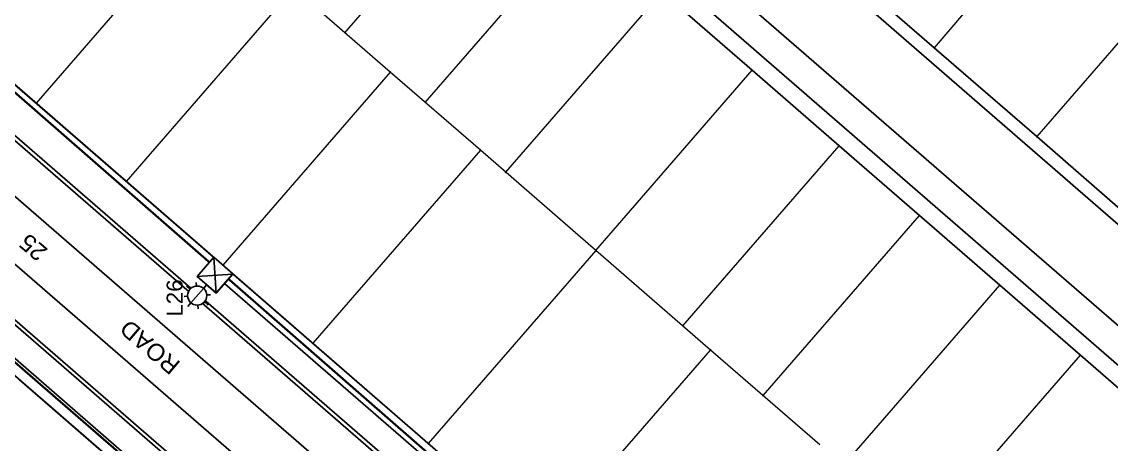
# Model space of a CAD drawing. Extents: x 294483 to 298733, y 6233899 to 6239242.
# Drawn here: x 296404.2 to 296532.1, y 6237170.6 to 6237220.2 of the extents above; entities that cross this region are included whole.
import ezdxf
from ezdxf.enums import TextEntityAlignment as Align

# ---------------------------------------------------------------- set-up
doc = ezdxf.new("R2010")
doc.units = 0
doc.header["$PDSIZE"] = -5
for name, color, linetype in [('_USER_SITEPLAN', 7, 'Continuous'), ('_User_SLCP', 6, 'Continuous'), ('Equip_SP_SL_NEW', 2, 'Continuous'), ('Mains_SL_NEW_C57', 2, 'Continuous'), ('Notes', 7, 'Continuous'), ('SupportsOH_SP_TR_HV_LV_SL_EXT', 7, 'Continuous'), ('SupportsUG_SP_LV_SL_NEW', 2, 'Continuous'), ('Trench_SP_NEW', 2, 'Continuous')]:
    doc.layers.add(name, color=color, linetype=linetype)
doc.styles.add('iecARIAL', font='arial.ttf', dxfattribs={"height": 2})
doc.styles.add('POLE_LABEL', font='arial.ttf')
doc.styles.add('SL_LABEL', font='arial.ttf')
doc.styles.get("Standard").update_dxf_attribs({"font": 'isocp.shx'})
doc.linetypes.add('Cable 5', pattern='A,10,-1,["o",Standard,S=2,R=0,X=-1,Y=-0.7],-1e-05,["o",Standard,S=2,R=0,X=-0.2,Y=-0.7],-1.2', length=12.20001)
doc.linetypes.add('IE Trench HV', pattern='A,7,-0.2,["/",Standard,S=3,R=0,X=0.6,Y=-1.4],-2.5', length=9.7)

# ---------------------------------------------------------------- blocks, each defined once
blk = doc.blocks.new('*U67')
blk.add_line((0, 0), (0, 0))
for tag, p, flags in [('Z', (0, 0), 1), ('OPERATED_BY', (0, -9.61), 9)]:
    blk.add_attdef(tag, p, '', height=0.2, dxfattribs=dict(flags=flags))
at = {"style": 'SL_LABEL', "flags": 9}
blk.add_attdef('STREET_CODE', text='', height=0.2, dxfattribs=at).set_placement((0, -0.2), align=Align.MIDDLE_LEFT)
for tag, height, flags, p in [('CONSTRUCTED_VOLTAGE', 0.2, 9, (0, -0.4)), ('CONTROL_TYPE', 0.2, 9, (0, -0.6)), ('LANTERN_PURPOSE', 0.2, 9, (0, -0.8)), ('LANTERN_TYPE', 0.2, 9, (0, -1)), ('NO_PHASES', 0.2, 9, (0, -1.2)), ('OPERATING_VOLTAGE', 0.2, 9, (0, -1.4)), ('ORIENTATION', 0.2, 9, (0, -1.6)), ('OWNED_BY', 0.2, 9, (0, -1.8)), ('LNUMBER', 2.5, 8, (1.2, -2.8)), ('STATE', 0.2, 9, (0, -2)), ('USAGE', 0.2, 9, (0, -2.2)), ('CEXIST', 0.2, 9, (0, -2.4)), ('CNEW', 0.2, 9, (0, -2.6)), ('CNUMBER', 0.2, 9, (0, -2.8)), ('CREMOVE', 0.2, 9, (0, -3)), ('CREPLACE', 0.2, 9, (0, -3.2)), ('LKINGHEIGHT', 0.2, 9, (0, -3.4)), ('LBRACKET', 0.2, 9, (0, -3.6)), ('LBRACKETVOCAB', 0.2, 9, (0, -3.8)), ('LCATEGORY', 0.2, 9, (0, -4)), ('LCHARGE1', 0.2, 9, (0, -4.2)), ('LCHARGE1PERCENT', 0.2, 9, (0, -4.4)), ('LCHARGE2', 0.2, 9, (0, -4.6)), ('LCHARGE2PERCENT', 0.2, 9, (0, -4.8)), ('LCHARGE3', 0.2, 9, (0, -5)), ('LCHARGE3PERCENT', 0.2, 9, (0, -5.2)), ('LEXIST', 0.2, 9, (0, -5.4)), ('LLAMP', 0.2, 9, (0, -5.6)), ('LLAMPVOCAB', 0.2, 9, (0, -5.8)), ('LMAST', 0.2, 9, (0, -6)), ('LMASTVOCAB', 0.2, 9, (0, -6.2)), ('LNEW', 0.2, 9, (0, -6.4)), ('LANTNUMBER', 0.2, 9, (0, -6.6)), ('SUBURB', 0.2, 9, (0, -8.6)), ('LOUTREACH', 0.2, 9, (0, -7)), ('LOUTREACHVOCAB', 0.2, 9, (0, -7.2)), ('LRATECODE', 0.2, 9, (0, -7.4)), ('LREMOVE', 0.2, 9, (0, -7.6)), ('LREPLACE', 0.2, 9, (0, -7.8)), ('LTYPE', 0.2, 9, (0, -8)), ('LTYPEVOCAB', 0.2, 9, (0, -8.2)), ('LEGEND', 0.2, 9, (0, -8.4)), ('STREETNAME', 0.2, 9, (0, -8.8)), ('LOCATION', 0.2, 9, (0, -9)), ('NOTES', 0.2, 9, (0, -9.2)), ('MAINTAINED_BY', 0.2, 9, (0, -9.86))]:
    blk.add_attdef(tag, text='', height=height, dxfattribs=dict(flags=flags)).set_placement(p, align=Align.MIDDLE_LEFT)
at = {"color": 82, "lineweight": 25, "true_color": 0x23df20}
blk.add_wipeout([(0, 5.72), (-0.43, 5.65), (-0.86, 5.45), (-1.18, 5.14), (-1.35, 4.86), (-1.5, 4.22), (-1.33, 3.53), (-1.06, 3.16), (-0.61, 2.85), (0, 2.72), (0.67, 2.87), (1.06, 3.16), (1.35, 3.57), (1.5, 4.22), (1.39, 4.77), (1.06, 5.28), (0.64, 5.58)], dxfattribs=at)
for p, q in [((-1.46, 5.68), (-1.06, 5.28)), ((0, 5.72), (0, 6.47)), ((1.46, 5.68), (1.06, 5.28)), ((-2.25, 4.22), (-1.5, 4.22)), ((1.5, 4.22), (2.25, 4.22)), ((-1.46, 2.76), (-1.06, 3.16)), ((0, 0), (0, 2.72)), ((1.46, 2.76), (1.06, 3.16))]:
    blk.add_line(p, q)
blk.add_circle((0, 4.22), 1.5)
blk = doc.blocks.new('COLUMN_NEW')
for tag, height, flags, p in [('ASSET_NUM', 2.5, 8, (2, 2)), ('NOTES', 0.2, 9, (1.5, -2.4)), ('LABEL_ALIGNMENT', 0.2, 9, (1.5, -2.6)), ('Z', 0.2, 1, (1.5, -2.8))]:
    blk.add_attdef(tag, text='', height=height, dxfattribs=dict(flags=flags)).set_placement(p, align=Align.MIDDLE_LEFT)
blk.add_wipeout([(-1.485, -1.485), (1.485, -1.485), (1.485, 1.485), (-1.485, 1.485)])
at = {"lineweight": -3}
blk.add_lwpolyline([(-1.485, -1.485), (1.485, -1.485), (1.485, 1.485), (-1.485, 1.485)], close=True, dxfattribs=at)
at = {"style": 'POLE_LABEL', "flags": 9}
blk.add_attdef('STRUCTURE_PLANT_NUMBER', text='', height=0.2, dxfattribs=at).set_placement((1.5, 0.242), align=Align.MIDDLE_LEFT)
at = {"flags": 9}
for tag, p in [('STREET_CODE', (1.5, 0)), ('STATE', (1.5, -1)), ('COLUMN_TYPE', (1.5, -0.2)), ('OWNED_BY', (1.5, -0.4)), ('OPERATED_BY', (1.5, -0.6)), ('MAINTAINED_BY', (1.5, -0.8)), ('USAGE', (1.5, -1.2)), ('SUBURB', (1.5, -1.8)), ('STREETNAME', (1.5, -2)), ('LEGEND', (1.5, -1.4)), ('PARENT', (1.5, -1.6)), ('LOCATION', (1.5, -2.2))]:
    blk.add_attdef(tag, text='', height=0.2, dxfattribs=at).set_placement(p, align=Align.MIDDLE_LEFT)
blk = doc.blocks.new('*U94')
blk.add_line((0, 0), (0, 0))
for tag, p, flags in [('Z', (0, 0), 1), ('OPERATED_BY', (0, -9.61), 9)]:
    blk.add_attdef(tag, p, '', height=0.2, dxfattribs=dict(flags=flags))
at = {"style": 'SL_LABEL', "flags": 9}
blk.add_attdef('STREET_CODE', text='', height=0.2, dxfattribs=at).set_placement((0, -0.2), align=Align.MIDDLE_LEFT)
for tag, height, flags, p in [('CONSTRUCTED_VOLTAGE', 0.2, 9, (0, -0.4)), ('CONTROL_TYPE', 0.2, 9, (0, -0.6)), ('LANTERN_PURPOSE', 0.2, 9, (0, -0.8)), ('LANTERN_TYPE', 0.2, 9, (0, -1)), ('NO_PHASES', 0.2, 9, (0, -1.2)), ('OPERATING_VOLTAGE', 0.2, 9, (0, -1.4)), ('ORIENTATION', 0.2, 9, (0, -1.6)), ('OWNED_BY', 0.2, 9, (0, -1.8)), ('LNUMBER', 2.5, 8, (1.2, -2.8)), ('STATE', 0.2, 9, (0, -2)), ('USAGE', 0.2, 9, (0, -2.2)), ('CEXIST', 0.2, 9, (0, -2.4)), ('CNEW', 0.2, 9, (0, -2.6)), ('CNUMBER', 0.2, 9, (0, -2.8)), ('CREMOVE', 0.2, 9, (0, -3)), ('CREPLACE', 0.2, 9, (0, -3.2)), ('LKINGHEIGHT', 0.2, 9, (0, -3.4)), ('LBRACKET', 0.2, 9, (0, -3.6)), ('LBRACKETVOCAB', 0.2, 9, (0, -3.8)), ('LCATEGORY', 0.2, 9, (0, -4)), ('LCHARGE1', 0.2, 9, (0, -4.2)), ('LCHARGE1PERCENT', 0.2, 9, (0, -4.4)), ('LCHARGE2', 0.2, 9, (0, -4.6)), ('LCHARGE2PERCENT', 0.2, 9, (0, -4.8)), ('LCHARGE3', 0.2, 9, (0, -5)), ('LCHARGE3PERCENT', 0.2, 9, (0, -5.2)), ('LEXIST', 0.2, 9, (0, -5.4)), ('LLAMP', 0.2, 9, (0, -5.6)), ('LLAMPVOCAB', 0.2, 9, (0, -5.8)), ('LMAST', 0.2, 9, (0, -6)), ('LMASTVOCAB', 0.2, 9, (0, -6.2)), ('LNEW', 0.2, 9, (0, -6.4)), ('LANTNUMBER', 0.2, 9, (0, -6.6)), ('SUBURB', 0.2, 9, (0, -8.6)), ('LOUTREACH', 0.2, 9, (0, -7)), ('LOUTREACHVOCAB', 0.2, 9, (0, -7.2)), ('LRATECODE', 0.2, 9, (0, -7.4)), ('LREMOVE', 0.2, 9, (0, -7.6)), ('LREPLACE', 0.2, 9, (0, -7.8)), ('LTYPE', 0.2, 9, (0, -8)), ('LTYPEVOCAB', 0.2, 9, (0, -8.2)), ('LEGEND', 0.2, 9, (0, -8.4)), ('STREETNAME', 0.2, 9, (0, -8.8)), ('LOCATION', 0.2, 9, (0, -9)), ('NOTES', 0.2, 9, (0, -9.2)), ('MAINTAINED_BY', 0.2, 9, (0, -9.86))]:
    blk.add_attdef(tag, text='', height=height, dxfattribs=dict(flags=flags)).set_placement(p, align=Align.MIDDLE_LEFT)
at = {"color": 82, "lineweight": 25, "true_color": 0x23df20}
blk.add_wipeout([(0, 5.72), (-0.43, 5.65), (-0.86, 5.45), (-1.18, 5.14), (-1.35, 4.86), (-1.5, 4.22), (-1.33, 3.53), (-1.06, 3.16), (-0.61, 2.85), (0, 2.72), (0.67, 2.87), (1.06, 3.16), (1.35, 3.57), (1.5, 4.22), (1.39, 4.77), (1.06, 5.28), (0.64, 5.58)], dxfattribs=at)
for p, q in [((-1.46, 5.68), (-1.06, 5.28)), ((0, 5.72), (0, 6.47)), ((1.46, 5.68), (1.06, 5.28)), ((-2.25, 4.22), (-1.5, 4.22)), ((1.5, 4.22), (2.25, 4.22)), ((-1.46, 2.76), (-1.06, 3.16)), ((0, 0), (0, 2.72)), ((1.46, 2.76), (1.06, 3.16))]:
    blk.add_line(p, q)
blk.add_circle((0, 4.22), 1.5)
blk = doc.blocks.new('A$C6F2C62F7')
at = {"layer": 'Notes', "lineweight": 9}
for p, q in [((296442.14, 6237218.93), (296460.49, 6237240.08)), ((296529.45, 6237238.5), (296511.3, 6237217.16)), ((296425.56, 6237233.31), (296405.9, 6237210.66)), ((296451.58, 6237210.74), (296469.93, 6237231.88)), ((296541.69, 6237227.88), (296523.33, 6237206.73)), ((296436.14, 6237224.14), (296416.47, 6237201.48)), ((296447.47, 6237214.31), (296436.14, 6237224.14)), ((296461.02, 6237202.54), (296479.37, 6237223.69)), ((296447.47, 6237214.31), (296427.8, 6237191.65)), ((296458.04, 6237205.13), (296447.47, 6237214.31)), ((296471.59, 6237193.37), (296489.94, 6237214.51)), ((296481.79, 6237184.52), (296500.14, 6237205.66)), ((296458.04, 6237205.13), (296438.37, 6237182.47)), ((296471.59, 6237193.37), (296458.04, 6237205.13)), ((296491.23, 6237176.33), (296509.58, 6237197.47)), ((296471.59, 6237193.37), (296451.93, 6237170.71)), ((296485.05, 6237181.68), (296471.59, 6237193.37)), ((296500.67, 6237168.13), (296519.02, 6237189.28)), ((296465.39, 6237159.02), (296485.05, 6237181.68)), ((296497.89, 6237170.54), (296485.05, 6237181.68)), ((296510.11, 6237159.94), (296528.46, 6237181.08))]:
    blk.add_line(p, q, dxfattribs=at)
at = {"layer": 'Notes'}
for p, q in [((296494.68, 6237231.58), (296511.3, 6237217.16)), ((296532.86, 6237100.46), (296384.11, 6237229.57)), ((296489.94, 6237214.51), (296479.37, 6237223.69)), ((296511.3, 6237217.16), (296523.33, 6237206.73)), ((296500.14, 6237205.66), (296489.94, 6237214.51)), ((296523.33, 6237206.73), (296534.65, 6237196.89)), ((296509.58, 6237197.47), (296500.14, 6237205.66)), ((296519.02, 6237189.28), (296509.58, 6237197.47)), ((296528.46, 6237181.08), (296519.02, 6237189.28)), ((296537.9, 6237172.89), (296528.46, 6237181.08)), ((296415.29, 6237168.34), (296403.96, 6237178.18))]:
    blk.add_line(p, q, dxfattribs=at)
for p in [(296442.14, 6237218.93), (296511.3, 6237217.16), (296447.47, 6237214.31), (296489.94, 6237214.51), (296405.9, 6237210.66), (296451.58, 6237210.74), (296523.33, 6237206.73), (296500.14, 6237205.66), (296458.04, 6237205.13), (296416.47, 6237201.48), (296461.02, 6237202.54), (296509.58, 6237197.47), (296471.59, 6237193.37), (296427.8, 6237191.65), (296519.02, 6237189.28), (296481.79, 6237184.52), (296438.37, 6237182.47), (296485.05, 6237181.68), (296528.46, 6237181.08), (296491.23, 6237176.33), (296451.93, 6237170.71)]:
    blk.add_point(p, dxfattribs=at)

msp = doc.modelspace()

# ---------------------------------------------------------------- linework, layer by layer
at = {"layer": 'Mains_SL_NEW_C57', "color": 2, "linetype": 'Cable 5', "ltscale": 0.5, "elevation": 12, "flags": 128}
msp.add_lwpolyline([(296520.46067, 6237073.52197), (296519.97389, 6237077.21057), (296515.49065, 6237082.41302), (296512.56145, 6237085.50968), (296492.86841, 6237102.97928), (296434.33686, 6237153.78068), (296381.38244, 6237199.84732)], dxfattribs=at)
at = {"layer": 'Mains_SL_NEW_C57', "color": 2, "linetype": 'Cable 5', "ltscale": 0.5, "flags": 128}
msp.add_lwpolyline([(296541.77719, 6237095.25899, 0.036623618), (296538.35054, 6237096.0088, -0.061111349), (296533.27864, 6237098.60589), (296477.33651, 6237146.69327), (296426.8839, 6237190.4526)], format="xyb", dxfattribs=at)
at = {"layer": 'Notes'}
msp.add_line((296562.79188, 6237158.56845), (296434.12571, 6237270.24194), dxfattribs=at)
msp.add_lwpolyline([(296592.87237, 6237138.1195), (296574.30016, 6237159.72906, 0.036524225), (296568.69116, 6237165.36539), (296444.13072, 6237273.4754, -0.41134279), (296443.06938, 6237287.50791), (296474.18291, 6237324.07445)], format="xyb", dxfattribs=at)
at = {"layer": 'Notes', "flags": 128}
msp.add_lwpolyline([(296532.86497, 6237100.46107), (296384.10978, 6237229.57046, -0.065497331), (296379.6976, 6237234.54884), (296377.63137, 6237237.60585)], format="xyb", dxfattribs=at)
at = {"layer": 'Notes', "color": 254, "true_color": 0xd1d1d1}
for points in [[(296529.62036, 6237096.72275), (296380.86517, 6237225.83214, -0.065497331), (296375.59651, 6237231.77692), (296375.15785, 6237232.42592)], [(296529.91532, 6237097.0626), (296381.16014, 6237226.17199, -0.065497331), (296375.96934, 6237232.02891), (296375.53068, 6237232.67791)]]:
    msp.add_lwpolyline(points, format="xyb", dxfattribs=at)
at = {"layer": 'Notes', "color": 254, "true_color": 0xd1d1d1, "flags": 128}
msp.add_lwpolyline([(296370.29804, 6237228.44928), (296522.95259, 6237095.95551, -0.414213562), (296523.00246, 6237095.25016), (296519.72508, 6237091.47408, -0.414213562), (296519.01973, 6237091.42421), (296366.36518, 6237223.91798)], format="xyb", dxfattribs=at)
msp.add_lwpolyline([(296514.72481, 6237088.00164), (296362.82561, 6237219.83981)], dxfattribs=at)
at = {"layer": 'Notes', "color": 254, "true_color": 0xd1d1d1}
msp.add_lwpolyline([(296515.01977, 6237088.34149), (296363.12057, 6237220.17966)], dxfattribs=at)
at = {"layer": 'Notes', "flags": 128}
msp.add_lwpolyline([(296511.77516, 6237084.60317), (296359.87597, 6237216.44134)], dxfattribs=at)
at = {"layer": 'Trench_SP_NEW', "color": 10, "linetype": 'IE Trench HV', "lineweight": 35, "ltscale": 0.35, "flags": 128}
msp.add_lwpolyline([(296512.56173, 6237085.50943), (296381.12868, 6237199.55481)], dxfattribs=at)

# ---------------------------------------------------------------- block references
at = {"layer": 'Notes', "color": 7, "lineweight": 0}
msp.add_blockref('A$C6F2C62F7', (0, 0), dxfattribs=at)

# ---------------------------------------------------------------- texts
at = {"layer": 'Notes', "style": 'iecARIAL'}
msp.add_text('ROAD                25', height=2, rotation=139.5131491, dxfattribs=at).set_placement((296422.96538, 6237180.16468))

# ---------------------------------------------------------------- next in the draw order: block references
at = {"layer": 'Equip_SP_SL_NEW', "linetype": 'Continuous'}
ref = msp.add_blockref('*U67', (296426.8869, 6237190.45606), dxfattribs=dict(at, xscale=0.7500000000000001, yscale=0.7500000000000001, zscale=0.7500000000000001, rotation=138.9387878744555))
ref.add_attrib('ASSET_NUM', 'L26', dxfattribs={"layer": 'SupportsOH_SP_TR_HV_LV_SL_EXT', "height": 1.875, "rotation": 90, "style": 'SL_LABEL'}).set_placement((296422.15469, 6237185.5989), align=Align.MIDDLE_LEFT)

# ---------------------------------------------------------------- next in the draw order: block references
at = {"layer": '_User_SLCP', "color": 0, "lineweight": 15}
ref = msp.add_blockref('*U94', (296426.88668, 6237190.4558), dxfattribs=dict(at, xscale=0.7500000000000001, yscale=0.7500000000000001, zscale=0.7500000000000001, rotation=138.9387878744555))
ref.add_attrib('ASSET_NUM', 'L26', dxfattribs={"layer": 'SupportsOH_SP_TR_HV_LV_SL_EXT', "height": 1.875, "rotation": 90, "style": 'SL_LABEL'}).set_placement((296422.15446, 6237185.59864), align=Align.MIDDLE_LEFT)

# ---------------------------------------------------------------- next in the draw order: block references
at = {"layer": '_User_SLCP', "color": 0, "lineweight": 15, "rotation": 138.9387878744555}
msp.add_blockref('COLUMN_NEW', (296426.88668, 6237190.4558), dxfattribs=at)

# ---------------------------------------------------------------- next in the draw order: linework, layer by layer
at = {"layer": '_User_SLCP', "color": 7, "ltscale": 0.5, "flags": 128}
msp.add_lwpolyline([(296424.06997, 6237187.22218), (296425.54242, 6237188.92017)], dxfattribs=at)
at = {"layer": 'Trench_SP_NEW', "color": 10, "linetype": 'IE Trench HV', "lineweight": 35, "ltscale": 0.35, "flags": 128}
msp.add_lwpolyline([(296532.07839, 6237099.55481), (296394.58329, 6237219.57427)], dxfattribs=at)

# ---------------------------------------------------------------- next in the draw order: block references
at = {"layer": 'SupportsUG_SP_LV_SL_NEW', "rotation": 138.9387878744555}
msp.add_blockref('COLUMN_NEW', (296426.8943, 6237190.46965), dxfattribs=at)

# ---------------------------------------------------------------- next in the draw order: linework, layer by layer
at = {"layer": '_USER_SITEPLAN', "color": 7, "ltscale": 0.5, "flags": 128}
for points in [[(296427.02896, 6237188.35838), (296426.73883, 6237192.54683)], [(296424.78933, 6237190.30902), (296428.98183, 6237190.60006)], [(296424.06777, 6237187.21965), (296425.54022, 6237188.91764)]]:
    msp.add_lwpolyline(points, dxfattribs=at)
at = {"layer": '_User_SLCP', "color": 7, "ltscale": 0.5, "flags": 128}
for points in [[(296427.03116, 6237188.36091), (296426.74104, 6237192.54936)], [(296424.79153, 6237190.31155), (296428.98403, 6237190.60259)]]:
    msp.add_lwpolyline(points, dxfattribs=at)
at = {"layer": 'Notes'}
msp.add_line((296562.81784, 6237153.91149), (296421.30105, 6237276.73844), dxfattribs=at)

doc.saveas('drawing.dxf')
